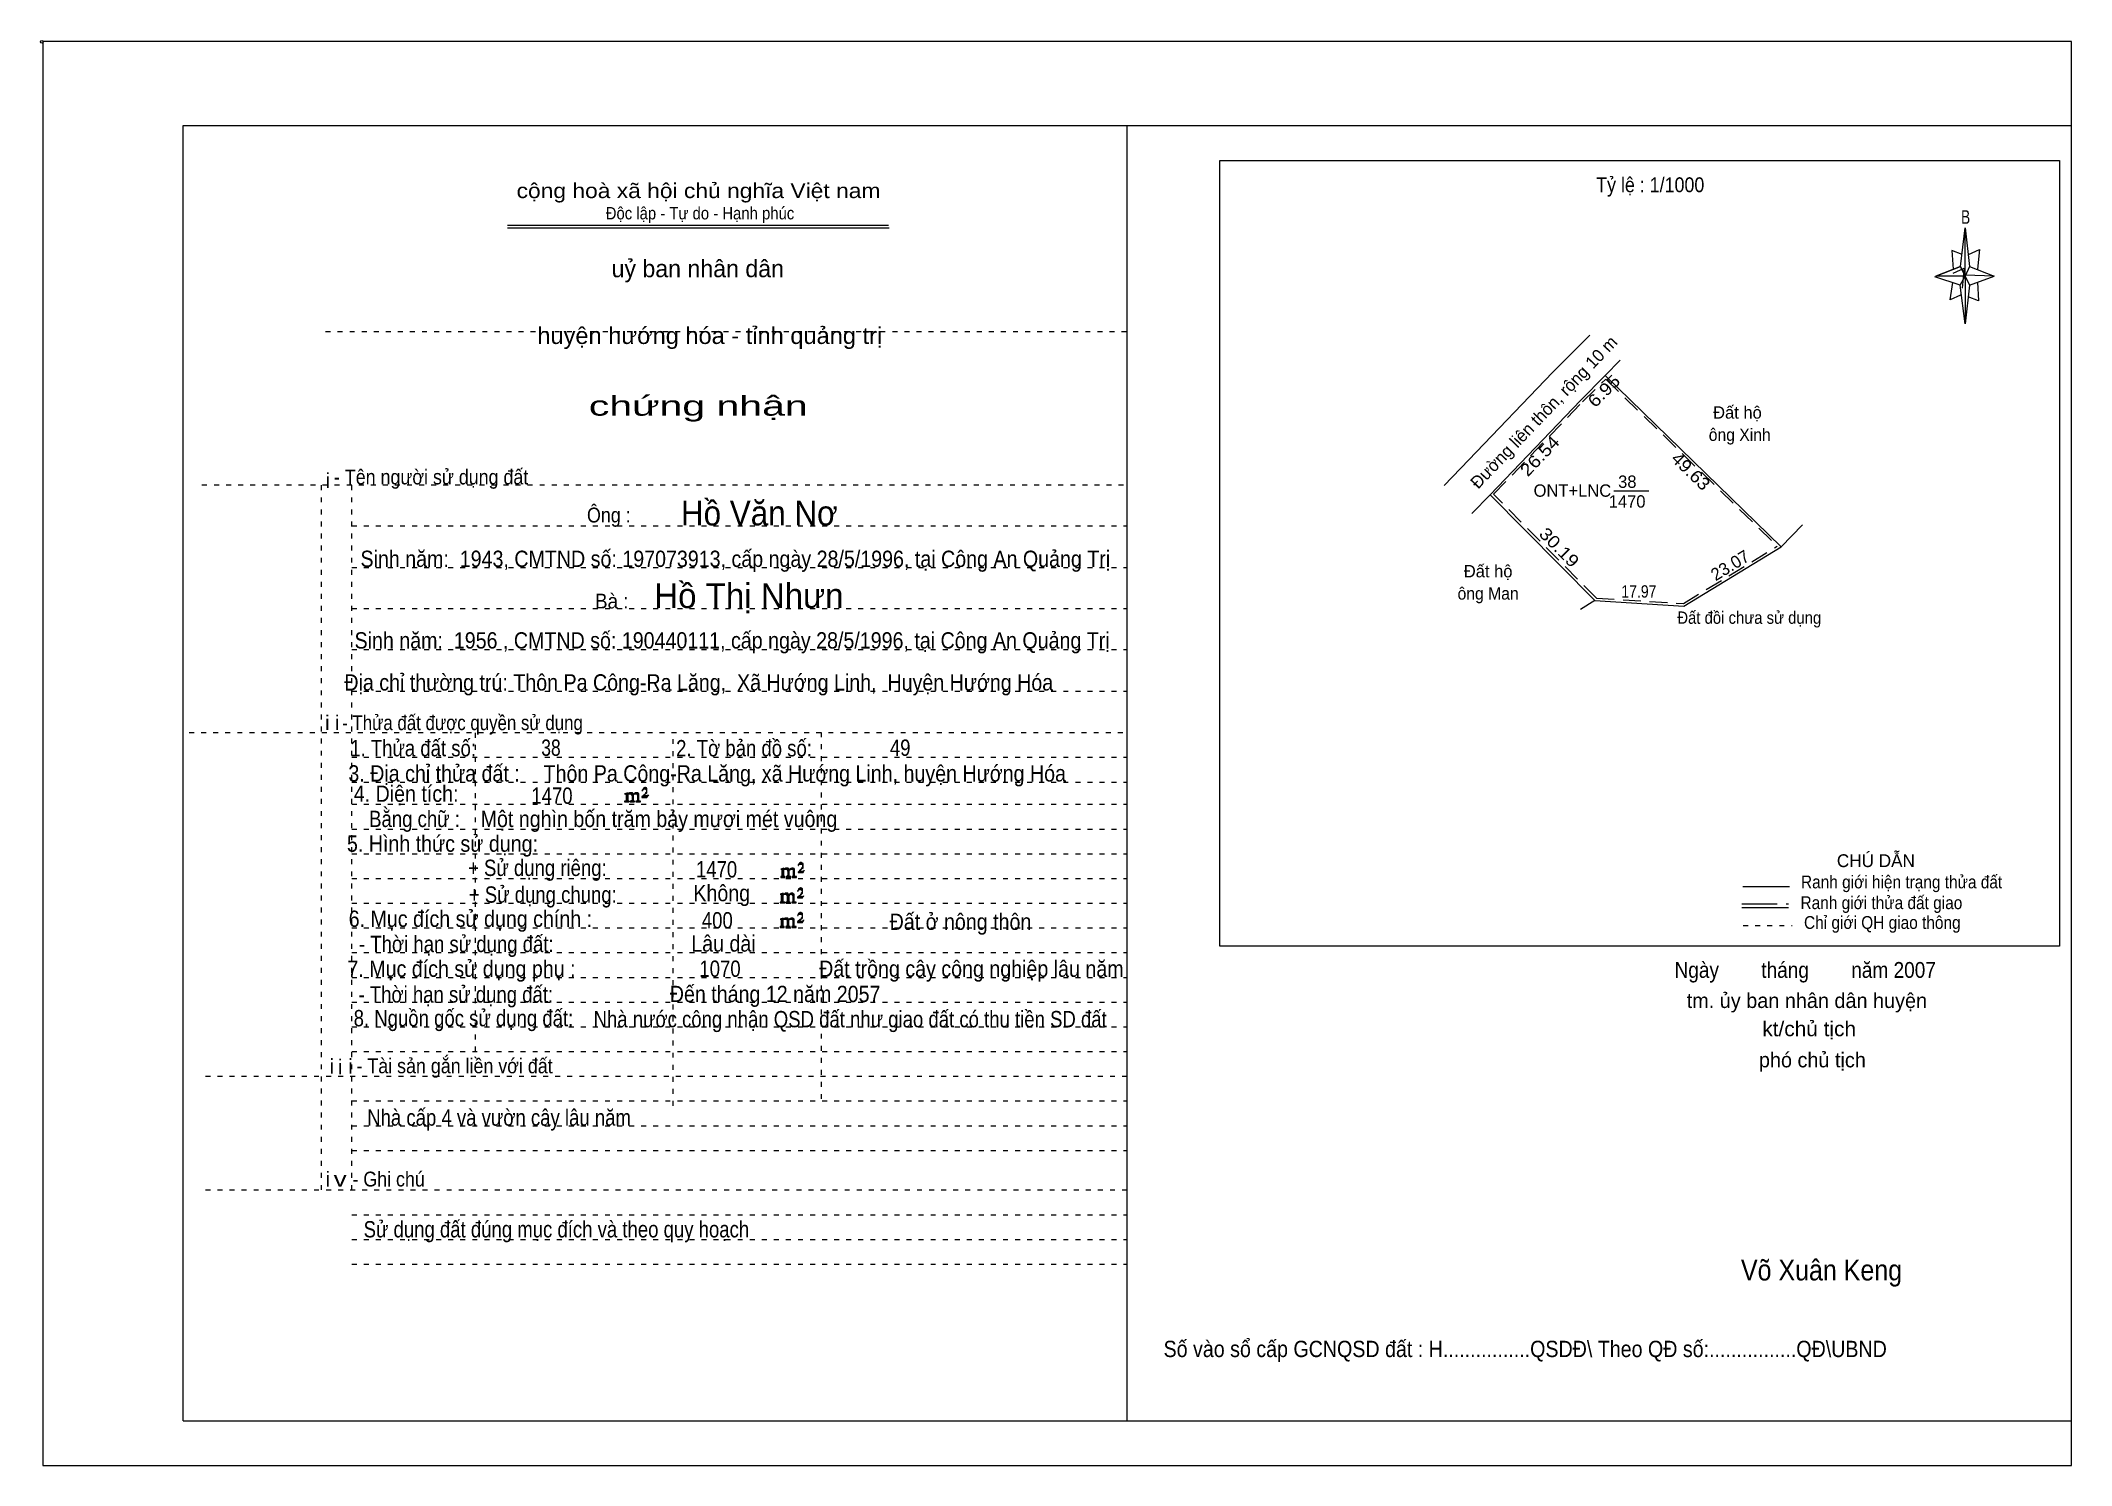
# Model space of a CAD drawing. Header units: centimetres. Extents: x -1.6 to 39.5, y -3.3 to 25.5.
import ezdxf
from ezdxf.enums import TextEntityAlignment as Align

# ---------------------------------------------------------------- set-up
doc = ezdxf.new("R2010")
doc.units = ezdxf.units.CM
doc.header["$LTSCALE"] = 0.12
for name, pattern in [('DOTTED', [1.5, 0.3, -1.2]), ('LONG_DASHED', [7.5, 6, -1.5]), ('MEDIUM_DASHED', [4.5, 3, -1.5])]:
    doc.linetypes.add(name, pattern=pattern)
for name, color, linetype, lineweight in [('1', 7, 'DOTTED', 13), ('10', 7, 'Continuous', 13), ('4', 7, 'Continuous', 13), ('5', 7, 'Continuous', 13), ('50', 7, 'Continuous', 13)]:
    doc.layers.add(name, color=color, linetype=linetype, lineweight=lineweight)

msp = doc.modelspace()

# ---------------------------------------------------------------- hatches: boundary and pattern name
at = {"layer": '50'}
for points in [[(10.27, 10.13), (10.27, 10.12), (10.27, 10.11), (10.25, 10.11), (10.24, 10.11), (10.24, 10.1), (10.33, 10.1), (10.33, 10.11), (10.32, 10.11), (10.31, 10.11), (10.31, 10.12), (10.31, 10.13), (10.31, 10.24), (10.31, 10.25), (10.32, 10.26), (10.34, 10.26), (10.35, 10.26), (10.36, 10.26), (10.37, 10.25), (10.39, 10.22), (10.39, 10.13), (10.37, 10.12), (10.37, 10.11), (10.36, 10.11), (10.35, 10.11), (10.35, 10.1), (10.44, 10.1), (10.44, 10.11), (10.43, 10.11), (10.42, 10.11), (10.42, 10.12), (10.42, 10.13), (10.42, 10.24), (10.44, 10.26), (10.45, 10.26), (10.46, 10.26), (10.49, 10.26), (10.49, 10.25), (10.5, 10.24), (10.5, 10.22), (10.5, 10.13), (10.5, 10.12), (10.49, 10.11), (10.49, 10.11), (10.47, 10.11), (10.47, 10.1), (10.56, 10.1), (10.56, 10.11), (10.55, 10.11), (10.54, 10.11), (10.53, 10.12), (10.53, 10.13), (10.53, 10.2), (10.53, 10.25), (10.53, 10.26), (10.52, 10.27), (10.5, 10.28), (10.47, 10.28), (10.46, 10.28), (10.44, 10.27), (10.41, 10.25), (10.41, 10.26), (10.4, 10.28), (10.39, 10.28), (10.37, 10.28), (10.35, 10.28), (10.34, 10.28), (10.32, 10.26), (10.31, 10.26), (10.31, 10.25), (10.31, 10.25), (10.31, 10.26), (10.31, 10.28), (10.24, 10.26), (10.24, 10.26), (10.25, 10.26), (10.27, 10.25), (10.27, 10.24), (10.27, 10.23)], [(10.69, 10.19), (10.72, 10.24), (10.72, 10.24), (10.71, 10.22), (10.69, 10.22), (10.68, 10.22), (10.63, 10.22), (10.66, 10.26), (10.67, 10.27), (10.69, 10.28), (10.69, 10.3), (10.69, 10.32), (10.69, 10.34), (10.69, 10.35), (10.69, 10.37), (10.68, 10.38), (10.67, 10.38), (10.66, 10.39), (10.65, 10.39), (10.63, 10.38), (10.63, 10.38), (10.62, 10.37), (10.61, 10.35), (10.59, 10.33), (10.61, 10.33), (10.61, 10.35), (10.62, 10.35), (10.63, 10.36), (10.65, 10.36), (10.66, 10.36), (10.67, 10.35), (10.68, 10.35), (10.68, 10.32), (10.68, 10.3), (10.66, 10.28), (10.66, 10.26), (10.65, 10.25), (10.59, 10.2), (10.59, 10.19)], [(13.42, 8.61), (13.42, 8.6), (13.42, 8.59), (13.41, 8.59), (13.4, 8.59), (13.4, 8.57), (13.48, 8.57), (13.48, 8.59), (13.47, 8.59), (13.46, 8.59), (13.46, 8.6), (13.46, 8.61), (13.46, 8.72), (13.46, 8.73), (13.47, 8.74), (13.5, 8.74), (13.51, 8.74), (13.52, 8.74), (13.53, 8.73), (13.54, 8.69), (13.54, 8.61), (13.53, 8.6), (13.53, 8.59), (13.52, 8.59), (13.51, 8.59), (13.51, 8.57), (13.6, 8.57), (13.6, 8.59), (13.58, 8.59), (13.57, 8.59), (13.57, 8.6), (13.57, 8.61), (13.57, 8.72), (13.6, 8.74), (13.61, 8.74), (13.62, 8.74), (13.64, 8.74), (13.64, 8.73), (13.65, 8.72), (13.65, 8.69), (13.65, 8.61), (13.65, 8.6), (13.64, 8.59), (13.64, 8.59), (13.63, 8.59), (13.63, 8.57), (13.72, 8.57), (13.72, 8.59), (13.7, 8.59), (13.69, 8.59), (13.68, 8.6), (13.68, 8.61), (13.68, 8.68), (13.68, 8.73), (13.68, 8.74), (13.67, 8.75), (13.65, 8.76), (13.63, 8.76), (13.62, 8.76), (13.6, 8.75), (13.56, 8.73), (13.56, 8.74), (13.55, 8.76), (13.54, 8.76), (13.53, 8.76), (13.51, 8.76), (13.5, 8.76), (13.47, 8.74), (13.46, 8.74), (13.46, 8.73), (13.46, 8.73), (13.46, 8.74), (13.46, 8.76), (13.4, 8.74), (13.4, 8.74), (13.41, 8.74), (13.42, 8.73), (13.42, 8.72), (13.42, 8.71)], [(13.85, 8.67), (13.87, 8.72), (13.87, 8.72), (13.86, 8.69), (13.85, 8.69), (13.84, 8.69), (13.78, 8.69), (13.82, 8.74), (13.83, 8.75), (13.85, 8.76), (13.85, 8.78), (13.85, 8.79), (13.85, 8.82), (13.85, 8.83), (13.85, 8.85), (13.84, 8.86), (13.83, 8.86), (13.82, 8.87), (13.8, 8.87), (13.78, 8.86), (13.78, 8.86), (13.77, 8.85), (13.76, 8.83), (13.75, 8.81), (13.76, 8.81), (13.76, 8.83), (13.77, 8.83), (13.78, 8.84), (13.8, 8.84), (13.82, 8.84), (13.83, 8.83), (13.84, 8.83), (13.84, 8.79), (13.84, 8.78), (13.82, 8.76), (13.82, 8.74), (13.8, 8.73), (13.75, 8.68), (13.75, 8.67)], [(13.41, 8.09), (13.41, 8.08), (13.41, 8.07), (13.4, 8.07), (13.39, 8.07), (13.39, 8.06), (13.48, 8.06), (13.48, 8.07), (13.47, 8.07), (13.45, 8.07), (13.45, 8.08), (13.45, 8.09), (13.45, 8.2), (13.45, 8.21), (13.47, 8.23), (13.49, 8.23), (13.5, 8.23), (13.51, 8.23), (13.52, 8.21), (13.53, 8.18), (13.53, 8.09), (13.52, 8.08), (13.52, 8.07), (13.51, 8.07), (13.5, 8.07), (13.5, 8.06), (13.59, 8.06), (13.59, 8.07), (13.58, 8.07), (13.57, 8.07), (13.57, 8.08), (13.57, 8.09), (13.57, 8.2), (13.59, 8.23), (13.6, 8.23), (13.61, 8.23), (13.63, 8.23), (13.63, 8.21), (13.64, 8.2), (13.64, 8.18), (13.64, 8.09), (13.64, 8.08), (13.63, 8.07), (13.63, 8.07), (13.62, 8.07), (13.62, 8.06), (13.71, 8.06), (13.71, 8.07), (13.7, 8.07), (13.69, 8.07), (13.67, 8.08), (13.67, 8.09), (13.67, 8.17), (13.67, 8.21), (13.67, 8.23), (13.66, 8.24), (13.64, 8.25), (13.62, 8.25), (13.61, 8.25), (13.59, 8.24), (13.55, 8.21), (13.55, 8.23), (13.54, 8.25), (13.53, 8.25), (13.52, 8.25), (13.5, 8.25), (13.49, 8.25), (13.47, 8.23), (13.45, 8.23), (13.45, 8.21), (13.45, 8.21), (13.45, 8.23), (13.45, 8.25), (13.39, 8.23), (13.39, 8.23), (13.4, 8.23), (13.41, 8.21), (13.41, 8.2), (13.41, 8.19)], [(13.84, 8.16), (13.86, 8.2), (13.86, 8.2), (13.85, 8.18), (13.84, 8.18), (13.83, 8.18), (13.77, 8.18), (13.81, 8.23), (13.82, 8.24), (13.84, 8.25), (13.84, 8.27), (13.84, 8.28), (13.84, 8.3), (13.84, 8.31), (13.84, 8.34), (13.83, 8.35), (13.82, 8.35), (13.81, 8.36), (13.8, 8.36), (13.77, 8.35), (13.77, 8.35), (13.76, 8.34), (13.75, 8.31), (13.74, 8.29), (13.75, 8.29), (13.75, 8.31), (13.76, 8.31), (13.77, 8.33), (13.8, 8.33), (13.81, 8.33), (13.82, 8.31), (13.83, 8.31), (13.83, 8.28), (13.83, 8.27), (13.81, 8.25), (13.81, 8.23), (13.8, 8.21), (13.74, 8.17), (13.74, 8.16)], [(13.84, 7.66), (13.86, 7.71), (13.86, 7.71), (13.85, 7.68), (13.84, 7.68), (13.83, 7.68), (13.77, 7.68), (13.81, 7.73), (13.82, 7.74), (13.84, 7.75), (13.84, 7.77), (13.84, 7.78), (13.84, 7.81), (13.84, 7.82), (13.84, 7.84), (13.83, 7.85), (13.82, 7.85), (13.81, 7.86), (13.79, 7.86), (13.77, 7.85), (13.77, 7.85), (13.76, 7.84), (13.75, 7.82), (13.74, 7.8), (13.75, 7.8), (13.75, 7.82), (13.76, 7.82), (13.77, 7.83), (13.79, 7.83), (13.81, 7.83), (13.82, 7.82), (13.83, 7.82), (13.83, 7.78), (13.83, 7.77), (13.81, 7.75), (13.81, 7.73), (13.79, 7.72), (13.74, 7.67), (13.74, 7.66)], [(13.41, 7.6), (13.41, 7.59), (13.41, 7.58), (13.4, 7.58), (13.39, 7.58), (13.39, 7.56), (13.47, 7.56), (13.47, 7.58), (13.46, 7.58), (13.45, 7.58), (13.45, 7.59), (13.45, 7.6), (13.45, 7.71), (13.45, 7.72), (13.46, 7.73), (13.49, 7.73), (13.5, 7.73), (13.51, 7.73), (13.52, 7.72), (13.53, 7.68), (13.53, 7.6), (13.52, 7.59), (13.52, 7.58), (13.51, 7.58), (13.5, 7.58), (13.5, 7.56), (13.59, 7.56), (13.59, 7.58), (13.57, 7.58), (13.56, 7.58), (13.56, 7.59), (13.56, 7.6), (13.56, 7.71), (13.59, 7.73), (13.6, 7.73), (13.61, 7.73), (13.63, 7.73), (13.63, 7.72), (13.64, 7.71), (13.64, 7.68), (13.64, 7.6), (13.64, 7.59), (13.63, 7.58), (13.63, 7.58), (13.62, 7.58), (13.62, 7.56), (13.71, 7.56), (13.71, 7.58), (13.69, 7.58), (13.68, 7.58), (13.67, 7.59), (13.67, 7.6), (13.67, 7.67), (13.67, 7.72), (13.67, 7.73), (13.66, 7.74), (13.64, 7.75), (13.62, 7.75), (13.61, 7.75), (13.59, 7.74), (13.55, 7.72), (13.55, 7.73), (13.54, 7.75), (13.53, 7.75), (13.52, 7.75), (13.5, 7.75), (13.49, 7.75), (13.46, 7.73), (13.45, 7.73), (13.45, 7.72), (13.45, 7.72), (13.45, 7.73), (13.45, 7.75), (13.39, 7.73), (13.39, 7.73), (13.4, 7.73), (13.41, 7.72), (13.41, 7.71), (13.41, 7.7)]]:
    msp.add_hatch(color=256, dxfattribs=at).paths.add_polyline_path(points)

# ---------------------------------------------------------------- linework, layer by layer
at = {"layer": '1', "linetype": 'Continuous'}
for p, q in [((1.31, -2.42), (1.31, 23.78)), ((1.31, 23.78), (39.51, 23.78)), ((20.41, -2.42), (20.41, 23.78)), ((39.51, -2.42), (39.51, 23.78)), ((7.87, 21.76), (15.58, 21.76)), ((7.87, 21.71), (15.59, 21.71)), ((37.26, 20.55), (36.75, 20.72)), ((1.31, -2.42), (39.51, -2.42))]:
    msp.add_line(p, q, dxfattribs=at)
at = {"layer": '1'}
for p, q in [((4.19, 19.61), (20.41, 19.61)), ((1.69, 16.51), (20.41, 16.51)), ((4.11, 2.25), (4.11, 16.51)), ((4.72, 2.25), (4.72, 16.51)), ((4.72, 15.68), (20.41, 15.68)), ((4.72, 14.84), (20.41, 14.84)), ((4.72, 14.01), (20.41, 14.01)), ((4.72, 13.18), (20.41, 13.18)), ((4.72, 12.34), (20.41, 12.34)), ((1.43, 11.5), (20.41, 11.5)), ((7.22, 5.05), (7.22, 11.5)), ((11.22, 3.95), (11.22, 11.5)), ((14.22, 4.09), (14.22, 11.5)), ((4.72, 11), (20.41, 11)), ((4.72, 10.5), (20.41, 10.5)), ((4.72, 10.05), (20.41, 10.05)), ((4.72, 9.55), (20.41, 9.55)), ((4.72, 9.05), (20.41, 9.05)), ((4.72, 8.55), (20.41, 8.55)), ((4.72, 8.05), (20.41, 8.05)), ((4.72, 7.55), (20.41, 7.55)), ((4.72, 7.05), (20.41, 7.05)), ((4.72, 6.55), (20.41, 6.55)), ((4.72, 6.05), (20.41, 6.05)), ((4.72, 5.55), (20.41, 5.55)), ((4.72, 5.05), (20.41, 5.05)), ((1.76, 4.55), (20.41, 4.55)), ((4.72, 4.05), (20.41, 4.05)), ((4.72, 3.55), (20.41, 3.55)), ((4.72, 3.05), (20.41, 3.05)), ((1.76, 2.25), (20.41, 2.25)), ((4.72, 1.75), (20.41, 1.75)), ((4.72, 1.25), (20.41, 1.25)), ((4.72, 0.75), (20.41, 0.75))]:
    msp.add_line(p, q, dxfattribs=at)
at = {"layer": '1', "linetype": 'Continuous'}
msp.add_lwpolyline([(-1.53, -3.32), (39.51, -3.32), (39.51, 25.48), (-1.53, 25.48)], close=True, dxfattribs=at)
msp.add_lwpolyline([(37.27, 20.35), (37.06, 20.25), (37.11, 20.6)], dxfattribs=at)
at = {"layer": '10'}
for p, q in [((30.38, 19.03), (30.08, 18.72)), ((30.08, 18.72), (33.64, 15.26)), ((27.32, 17.02), (26.82, 16.5)), ((27.38, 15.93), (27.75, 16.31)), ((29.87, 14.17), (27.75, 16.31)), ((30.25, 16.39), (30.96, 16.39)), ((34.07, 15.7), (33.64, 15.26)), ((29.87, 14.17), (29.58, 13.99))]:
    msp.add_line(p, q, dxfattribs=at)
at = {"layer": '10', "linetype": 'MEDIUM_DASHED'}
msp.add_line((29.9, 14.22), (27.82, 16.32), dxfattribs=at)
at = {"layer": '10'}
for points in [[(29.77, 19.54), (29.01, 18.78), (27.32, 17.02)], [(27.75, 16.31), (29.58, 18.22), (30.08, 18.72)], [(29.87, 14.17), (31.67, 14.06), (33.64, 15.26)]]:
    msp.add_lwpolyline(points, dxfattribs=at)
at = {"layer": '10', "linetype": 'MEDIUM_DASHED'}
for points in [[(27.82, 16.32), (29.62, 18.19), (30.09, 18.65), (33.56, 15.27)], [(29.9, 14.22), (31.66, 14.11), (33.56, 15.27)]]:
    msp.add_lwpolyline(points, dxfattribs=at)
at = {"layer": '4'}
for p, q in [((32.86, 8.39), (33.81, 8.39)), ((32.84, 7.96), (33.79, 7.96))]:
    msp.add_line(p, q, dxfattribs=at)
at = {"layer": '4', "linetype": 'LONG_DASHED'}
msp.add_line((32.84, 8.04), (33.79, 8.04), dxfattribs=at)
at = {"layer": '4', "linetype": 'DOTTED'}
msp.add_line((32.87, 7.6), (33.86, 7.6), dxfattribs=at)
at = {"layer": '4'}
msp.add_lwpolyline([(22.28, 23.07), (39.27, 23.07), (39.27, 7.18), (22.28, 7.18)], close=True, dxfattribs=at)
msp.add_circle((-1.55, 25.47), 0.025, dxfattribs=at)
at = {"layer": '5'}
for p, q in [((37.27, 20.93), (37.36, 21.71)), ((37.45, 20.55), (37.36, 19.77)), ((37.45, 20.93), (37.95, 20.73)), ((37.61, 20.61), (37.63, 20.23)), ((37.63, 20.23), (37.42, 20.31))]:
    msp.add_line(p, q, dxfattribs=at)
for points in [[(37.36, 21.71), (37.45, 20.93), (37.36, 20.73)], [(37.36, 20.73), (36.77, 20.73), (37.27, 20.93), (37.45, 20.55), (37.95, 20.73), (37.36, 20.75)], [(37.36, 20.73), (37.36, 19.77), (37.26, 20.55)]]:
    msp.add_lwpolyline(points, close=True, dxfattribs=at)
for points in [[(37.3, 21.17), (37.09, 21.25), (37.12, 20.87)], [(37.43, 21.17), (37.65, 21.27), (37.61, 20.87)], [(37.36, 20.73), (37.27, 20.93), (36.77, 20.73)], [(37.12, 20.79), (37.34, 20.89), (37.3, 20.49)], [(37.36, 20.73), (37.45, 20.55), (37.95, 20.73)]]:
    msp.add_lwpolyline(points, dxfattribs=at)
at = {"layer": '50'}
for points in [[(10.27, 10.13), (10.27, 10.12), (10.27, 10.11), (10.25, 10.11), (10.24, 10.11), (10.24, 10.1), (10.33, 10.1), (10.33, 10.11), (10.32, 10.11), (10.31, 10.11), (10.31, 10.12), (10.31, 10.13), (10.31, 10.24), (10.31, 10.25), (10.32, 10.26), (10.34, 10.26), (10.35, 10.26), (10.36, 10.26), (10.37, 10.25), (10.39, 10.22), (10.39, 10.13), (10.37, 10.12), (10.37, 10.11), (10.36, 10.11), (10.35, 10.11), (10.35, 10.1), (10.44, 10.1), (10.44, 10.11), (10.43, 10.11), (10.42, 10.11), (10.42, 10.12), (10.42, 10.13), (10.42, 10.24), (10.44, 10.26), (10.45, 10.26), (10.46, 10.26), (10.49, 10.26), (10.49, 10.25), (10.5, 10.24), (10.5, 10.22), (10.5, 10.13), (10.5, 10.12), (10.49, 10.11), (10.49, 10.11), (10.47, 10.11), (10.47, 10.1), (10.56, 10.1), (10.56, 10.11), (10.55, 10.11), (10.54, 10.11), (10.53, 10.12), (10.53, 10.13), (10.53, 10.2), (10.53, 10.25), (10.53, 10.26), (10.52, 10.27), (10.5, 10.28), (10.47, 10.28), (10.46, 10.28), (10.44, 10.27), (10.41, 10.25), (10.41, 10.26), (10.4, 10.28), (10.39, 10.28), (10.37, 10.28), (10.35, 10.28), (10.34, 10.28), (10.32, 10.26), (10.31, 10.26), (10.31, 10.25), (10.31, 10.25), (10.31, 10.26), (10.31, 10.28), (10.24, 10.26), (10.24, 10.26), (10.25, 10.26), (10.27, 10.25), (10.27, 10.24), (10.27, 10.23)], [(10.69, 10.19), (10.72, 10.24), (10.72, 10.24), (10.71, 10.22), (10.69, 10.22), (10.68, 10.22), (10.63, 10.22), (10.66, 10.26), (10.67, 10.27), (10.69, 10.28), (10.69, 10.3), (10.69, 10.32), (10.69, 10.34), (10.69, 10.35), (10.69, 10.37), (10.68, 10.38), (10.67, 10.38), (10.66, 10.39), (10.65, 10.39), (10.63, 10.38), (10.63, 10.38), (10.62, 10.37), (10.61, 10.35), (10.59, 10.33), (10.61, 10.33), (10.61, 10.35), (10.62, 10.35), (10.63, 10.36), (10.65, 10.36), (10.66, 10.36), (10.67, 10.35), (10.68, 10.35), (10.68, 10.32), (10.68, 10.3), (10.66, 10.28), (10.66, 10.26), (10.65, 10.25), (10.59, 10.2), (10.59, 10.19)], [(13.42, 8.61), (13.42, 8.6), (13.42, 8.59), (13.41, 8.59), (13.4, 8.59), (13.4, 8.57), (13.48, 8.57), (13.48, 8.59), (13.47, 8.59), (13.46, 8.59), (13.46, 8.6), (13.46, 8.61), (13.46, 8.72), (13.46, 8.73), (13.47, 8.74), (13.5, 8.74), (13.51, 8.74), (13.52, 8.74), (13.53, 8.73), (13.54, 8.69), (13.54, 8.61), (13.53, 8.6), (13.53, 8.59), (13.52, 8.59), (13.51, 8.59), (13.51, 8.57), (13.6, 8.57), (13.6, 8.59), (13.58, 8.59), (13.57, 8.59), (13.57, 8.6), (13.57, 8.61), (13.57, 8.72), (13.6, 8.74), (13.61, 8.74), (13.62, 8.74), (13.64, 8.74), (13.64, 8.73), (13.65, 8.72), (13.65, 8.69), (13.65, 8.61), (13.65, 8.6), (13.64, 8.59), (13.64, 8.59), (13.63, 8.59), (13.63, 8.57), (13.72, 8.57), (13.72, 8.59), (13.7, 8.59), (13.69, 8.59), (13.68, 8.6), (13.68, 8.61), (13.68, 8.68), (13.68, 8.73), (13.68, 8.74), (13.67, 8.75), (13.65, 8.76), (13.63, 8.76), (13.62, 8.76), (13.6, 8.75), (13.56, 8.73), (13.56, 8.74), (13.55, 8.76), (13.54, 8.76), (13.53, 8.76), (13.51, 8.76), (13.5, 8.76), (13.47, 8.74), (13.46, 8.74), (13.46, 8.73), (13.46, 8.73), (13.46, 8.74), (13.46, 8.76), (13.4, 8.74), (13.4, 8.74), (13.41, 8.74), (13.42, 8.73), (13.42, 8.72), (13.42, 8.71)], [(13.85, 8.67), (13.87, 8.72), (13.87, 8.72), (13.86, 8.69), (13.85, 8.69), (13.84, 8.69), (13.78, 8.69), (13.82, 8.74), (13.83, 8.75), (13.85, 8.76), (13.85, 8.78), (13.85, 8.79), (13.85, 8.82), (13.85, 8.83), (13.85, 8.85), (13.84, 8.86), (13.83, 8.86), (13.82, 8.87), (13.8, 8.87), (13.78, 8.86), (13.78, 8.86), (13.77, 8.85), (13.76, 8.83), (13.75, 8.81), (13.76, 8.81), (13.76, 8.83), (13.77, 8.83), (13.78, 8.84), (13.8, 8.84), (13.82, 8.84), (13.83, 8.83), (13.84, 8.83), (13.84, 8.79), (13.84, 8.78), (13.82, 8.76), (13.82, 8.74), (13.8, 8.73), (13.75, 8.68), (13.75, 8.67)], [(13.41, 8.09), (13.41, 8.08), (13.41, 8.07), (13.4, 8.07), (13.39, 8.07), (13.39, 8.06), (13.48, 8.06), (13.48, 8.07), (13.47, 8.07), (13.45, 8.07), (13.45, 8.08), (13.45, 8.09), (13.45, 8.2), (13.45, 8.21), (13.47, 8.23), (13.49, 8.23), (13.5, 8.23), (13.51, 8.23), (13.52, 8.21), (13.53, 8.18), (13.53, 8.09), (13.52, 8.08), (13.52, 8.07), (13.51, 8.07), (13.5, 8.07), (13.5, 8.06), (13.59, 8.06), (13.59, 8.07), (13.58, 8.07), (13.57, 8.07), (13.57, 8.08), (13.57, 8.09), (13.57, 8.2), (13.59, 8.23), (13.6, 8.23), (13.61, 8.23), (13.63, 8.23), (13.63, 8.21), (13.64, 8.2), (13.64, 8.18), (13.64, 8.09), (13.64, 8.08), (13.63, 8.07), (13.63, 8.07), (13.62, 8.07), (13.62, 8.06), (13.71, 8.06), (13.71, 8.07), (13.7, 8.07), (13.69, 8.07), (13.67, 8.08), (13.67, 8.09), (13.67, 8.17), (13.67, 8.21), (13.67, 8.23), (13.66, 8.24), (13.64, 8.25), (13.62, 8.25), (13.61, 8.25), (13.59, 8.24), (13.55, 8.21), (13.55, 8.23), (13.54, 8.25), (13.53, 8.25), (13.52, 8.25), (13.5, 8.25), (13.49, 8.25), (13.47, 8.23), (13.45, 8.23), (13.45, 8.21), (13.45, 8.21), (13.45, 8.23), (13.45, 8.25), (13.39, 8.23), (13.39, 8.23), (13.4, 8.23), (13.41, 8.21), (13.41, 8.2), (13.41, 8.19)], [(13.84, 8.16), (13.86, 8.2), (13.86, 8.2), (13.85, 8.18), (13.84, 8.18), (13.83, 8.18), (13.77, 8.18), (13.81, 8.23), (13.82, 8.24), (13.84, 8.25), (13.84, 8.27), (13.84, 8.28), (13.84, 8.3), (13.84, 8.31), (13.84, 8.34), (13.83, 8.35), (13.82, 8.35), (13.81, 8.36), (13.8, 8.36), (13.77, 8.35), (13.77, 8.35), (13.76, 8.34), (13.75, 8.31), (13.74, 8.29), (13.75, 8.29), (13.75, 8.31), (13.76, 8.31), (13.77, 8.33), (13.8, 8.33), (13.81, 8.33), (13.82, 8.31), (13.83, 8.31), (13.83, 8.28), (13.83, 8.27), (13.81, 8.25), (13.81, 8.23), (13.8, 8.21), (13.74, 8.17), (13.74, 8.16)], [(13.84, 7.66), (13.86, 7.71), (13.86, 7.71), (13.85, 7.68), (13.84, 7.68), (13.83, 7.68), (13.77, 7.68), (13.81, 7.73), (13.82, 7.74), (13.84, 7.75), (13.84, 7.77), (13.84, 7.78), (13.84, 7.81), (13.84, 7.82), (13.84, 7.84), (13.83, 7.85), (13.82, 7.85), (13.81, 7.86), (13.79, 7.86), (13.77, 7.85), (13.77, 7.85), (13.76, 7.84), (13.75, 7.82), (13.74, 7.8), (13.75, 7.8), (13.75, 7.82), (13.76, 7.82), (13.77, 7.83), (13.79, 7.83), (13.81, 7.83), (13.82, 7.82), (13.83, 7.82), (13.83, 7.78), (13.83, 7.77), (13.81, 7.75), (13.81, 7.73), (13.79, 7.72), (13.74, 7.67), (13.74, 7.66)], [(13.41, 7.6), (13.41, 7.59), (13.41, 7.58), (13.4, 7.58), (13.39, 7.58), (13.39, 7.56), (13.47, 7.56), (13.47, 7.58), (13.46, 7.58), (13.45, 7.58), (13.45, 7.59), (13.45, 7.6), (13.45, 7.71), (13.45, 7.72), (13.46, 7.73), (13.49, 7.73), (13.5, 7.73), (13.51, 7.73), (13.52, 7.72), (13.53, 7.68), (13.53, 7.6), (13.52, 7.59), (13.52, 7.58), (13.51, 7.58), (13.5, 7.58), (13.5, 7.56), (13.59, 7.56), (13.59, 7.58), (13.57, 7.58), (13.56, 7.58), (13.56, 7.59), (13.56, 7.6), (13.56, 7.71), (13.59, 7.73), (13.6, 7.73), (13.61, 7.73), (13.63, 7.73), (13.63, 7.72), (13.64, 7.71), (13.64, 7.68), (13.64, 7.6), (13.64, 7.59), (13.63, 7.58), (13.63, 7.58), (13.62, 7.58), (13.62, 7.56), (13.71, 7.56), (13.71, 7.58), (13.69, 7.58), (13.68, 7.58), (13.67, 7.59), (13.67, 7.6), (13.67, 7.67), (13.67, 7.72), (13.67, 7.73), (13.66, 7.74), (13.64, 7.75), (13.62, 7.75), (13.61, 7.75), (13.59, 7.74), (13.55, 7.72), (13.55, 7.73), (13.54, 7.75), (13.53, 7.75), (13.52, 7.75), (13.5, 7.75), (13.49, 7.75), (13.46, 7.73), (13.45, 7.73), (13.45, 7.72), (13.45, 7.72), (13.45, 7.73), (13.45, 7.75), (13.39, 7.73), (13.39, 7.73), (13.4, 7.73), (13.41, 7.72), (13.41, 7.71), (13.41, 7.7)]]:
    msp.add_lwpolyline(points, close=True, dxfattribs=at)

# ---------------------------------------------------------------- texts
at = {"layer": '1'}
for s, height, width, p in [('cộng hoà xã hội chủ nghĩa Việt nam', 0.3, 1.15, (11.735, 22.31)), ('Độc lập - Tự do - Hạnh phúc', 0.25, 0.9, (11.765, 21.88)), ('chứng nhận', 0.4, 1.55, (11.73, 17.91)), ('- Tên người sử dụng đất', 0.3, 0.9, (6.325, 16.52)), ('- Thửa đất được quyền sử dụng', 0.3, 0.85, (6.96, 11.55)), ('- Tài sản gắn liền với đất ', 0.3, 0.9, (6.85, 4.61)), ('v', 0.3, 1.3, (4.485, 2.32)), ('- Ghi chú', 0.3, 0.9, (5.465, 2.32))]:
    msp.add_text(s, height=height, dxfattribs=dict(at, width=width)).set_placement(p, align=Align.CENTER)
for s, height, p in [('uỷ ban nhân dân', 0.35, (11.72, 20.71)), ('i', 0.3, (4.235, 16.45)), ('i', 0.3, (4.225, 11.55)), ('i', 0.3, (4.425, 11.55)), ('i', 0.3, (4.315, 4.6)), ('i', 0.3, (4.485, 4.59)), ('i', 0.3, (4.695, 4.6)), ('i', 0.3, (4.235, 2.32))]:
    msp.add_text(s, height=height, dxfattribs=at).set_placement(p, align=Align.CENTER)
at = {"layer": '10'}
for s, height, width, p in [('Tỷ lệ : 1/1000', 0.3, 0.9, (30.99, 22.43)), ('ông Xinh', 0.25, 0.95, (32.8, 17.4)), ('Hồ Văn Nơ', 0.5, 0.95, (12.965, 15.69)), ('ông Man', 0.25, 0.95, (27.71, 14.19)), ('17.97', 0.25, 0.85, (30.76, 14.23)), ('Đất đồi chưa sử dụng ', 0.25, 0.9, (33.035, 13.7)), ('Võ Xuân Keng', 0.42, 0.9, (34.455, 0.42))]:
    msp.add_text(s, height=height, dxfattribs=dict(at, width=width)).set_placement(p, align=Align.CENTER)
for s, rotation, p in [('Đường liên thôn, rộng 10 m ', 46.225, (28.959, 17.928)), ('23.07', 31.437, (32.67, 14.776))]:
    msp.add_text(s, height=0.25, rotation=rotation, dxfattribs=at).set_placement(p, align=Align.CENTER)
for s, height, rotation, width, p in [('6.95', 0.25, 45.058, 1.15, (30.141, 18.322)), ('26.54', 0.25, 46.16, 1.15, (28.845, 17.008)), ('49.63', 0.2499, 315.833, 1.1, (31.723, 16.697)), ('30.19', 0.25, 314.812, 1.15, (29.06, 15.158))]:
    msp.add_text(s, height=height, rotation=rotation, dxfattribs=dict(at, width=width)).set_placement(p, align=Align.CENTER)
for s, height, p in [('Đất hộ ', 0.25, (32.8, 17.85)), ('Đất hộ', 0.25, (27.71, 14.64)), ('Hồ Thị Nhưn', 0.5, (12.755, 14.02))]:
    msp.add_text(s, height=height, dxfattribs=at).set_placement(p, align=Align.CENTER)
msp.add_text('ONT+LNC', height=0.25, dxfattribs=at).set_placement((30.2, 16.27), align=Align.RIGHT)
for s, p in [('38', (30.34, 16.45)), ('1470', (30.15, 16.05))]:
    msp.add_text(s, height=0.25, dxfattribs=at).set_placement(p)
at = {"layer": '4'}
msp.add_text('CHÚ DẪN', height=0.2591, dxfattribs=at).set_placement((35.555, 8.78), align=Align.CENTER)
at = {"layer": '4', "width": 0.9}
for s, p in [('Ranh giới hiện trạng thửa đất', (36.075, 8.35)), ('Ranh giới thửa đất giao ', (35.71, 7.93)), ('Chỉ giới QH giao thông', (35.685, 7.53))]:
    msp.add_text(s, height=0.2591, dxfattribs=at).set_placement(p, align=Align.CENTER)
at = {"layer": '5', "width": 0.75}
msp.add_text('B', height=0.276, dxfattribs=at).set_placement((37.37, 21.79), align=Align.CENTER)
at = {"layer": '50'}
for s, height, width, p in [('  huyện hướng hóa - tỉnh quảng trị', 0.34, 1.05, (11.83, 19.36)), ('Ông :', 0.3, 0.9, (9.92, 15.75)), ('Sinh năm:  1943, CMTND số: 197073913, cấp ngày 28/5/1996, tại Công An Quảng Trị', 0.33, 0.9, (12.48, 14.85)), ('Bà :', 0.3, 0.95, (9.98, 14.01)), ('Sinh năm:  1956 , CMTND số: 190440111, cấp ngày 28/5/1996, tại Công An Quảng Trị', 0.33, 0.9, (12.415, 13.2)), ('Địa chỉ thường trú: Thôn Pa Công-Ra Lăng,  Xã Hướng Linh,  Huyện Hướng Hóa', 0.33, 0.9, (11.74, 12.35)), ('1. Thửa đất số:  ', 0.33, 0.85, (6.065, 11.02)), ('38', 0.33, 0.8, (8.75, 11.03)), ('2. Tờ bản đồ số:  ', 0.33, 0.85, (12.76, 11.02)), ('49', 0.33, 0.85, (15.815, 11.03)), ('3. Địa chỉ thửa đất : ', 0.33, 0.9, (6.44, 10.51)), ('Thôn Pa Công-Ra Lăng, xã Hướng Linh, huyện Hướng Hóa', 0.33, 0.9, (13.885, 10.51)), ('4. Diện tích: ', 0.33, 0.9, (5.875, 10.1)), ('1470', 0.33, 0.85, (8.77, 10.06)), ('Bằng chữ :', 0.33, 0.85, (5.99, 9.59)), ('Một nghìn bốn trăm bảy mươi mét vuông', 0.33, 0.9, (10.935, 9.59)), ('5. Hình thức sử dụng:', 0.33, 0.9, (6.555, 9.09)), ('+ Sử dụng riêng:', 0.33, 0.85, (8.475, 8.6)), ('1470', 0.33, 0.85, (12.1, 8.57)), ('+ Sử dụng chung:', 0.33, 0.85, (8.585, 8.06)), ('Không', 0.33, 0.9, (12.205, 8.09)), ('6. Mục đích sử dụng chính :', 0.33, 0.9, (7.12, 7.57)), ('400', 0.33, 0.85, (12.115, 7.54)), ('Đất ở nông thôn', 0.33, 0.9, (17.035, 7.51)), ('- Thời hạn sử dụng đất:', 0.33, 0.85, (6.835, 7.06)), ('Lâu dài', 0.33, 0.9, (12.24, 7.07)), ('7. Mục đích sử dụng phụ :', 0.33, 0.9, (6.94, 6.56)), ('1070', 0.33, 0.85, (12.17, 6.56)), ('Đất trồng cây công nghiệp lâu năm', 0.33, 0.9, (17.255, 6.56)), ('Ngày        tháng        năm 2007', 0.32, 0.9, (34.125, 6.54)), ('- Thời hạn sử dụng đất:', 0.33, 0.85, (6.825, 6.04)), ('Đến tháng 12 năm 2057', 0.33, 0.9, (13.285, 6.05)), ('8. Nguồn gốc sử dụng đất:', 0.33, 0.85, (6.98, 5.56)), ('Nhà nước công nhận QSD đất như giao đất có thu tiền SD đất ', 0.33, 0.85, (14.855, 5.54)), ('kt/chủ tịch', 0.3, 1.05, (34.205, 5.36)), ('Nhà cấp 4 và vườn cây lâu năm', 0.33, 0.85, (7.7, 3.55)), ('Sử dụng đất đúng mục đích và theo quy hoạch', 0.33, 0.85, (8.86, 1.29)), ('Số vào sổ cấp GCNQSD đất : H................QSDĐ\\ Theo QĐ số:................QĐ\\UBND', 0.33, 0.9, (28.46, -1.13))]:
    msp.add_text(s, height=height, dxfattribs=dict(at, width=width)).set_placement(p, align=Align.CENTER)
for s, p in [('tm. ủy ban nhân dân huyện ', (34.215, 5.93)), ('phó chủ tịch', (34.27, 4.73))]:
    msp.add_text(s, height=0.3, dxfattribs=at).set_placement(p, align=Align.CENTER)

doc.saveas('drawing.dxf')
